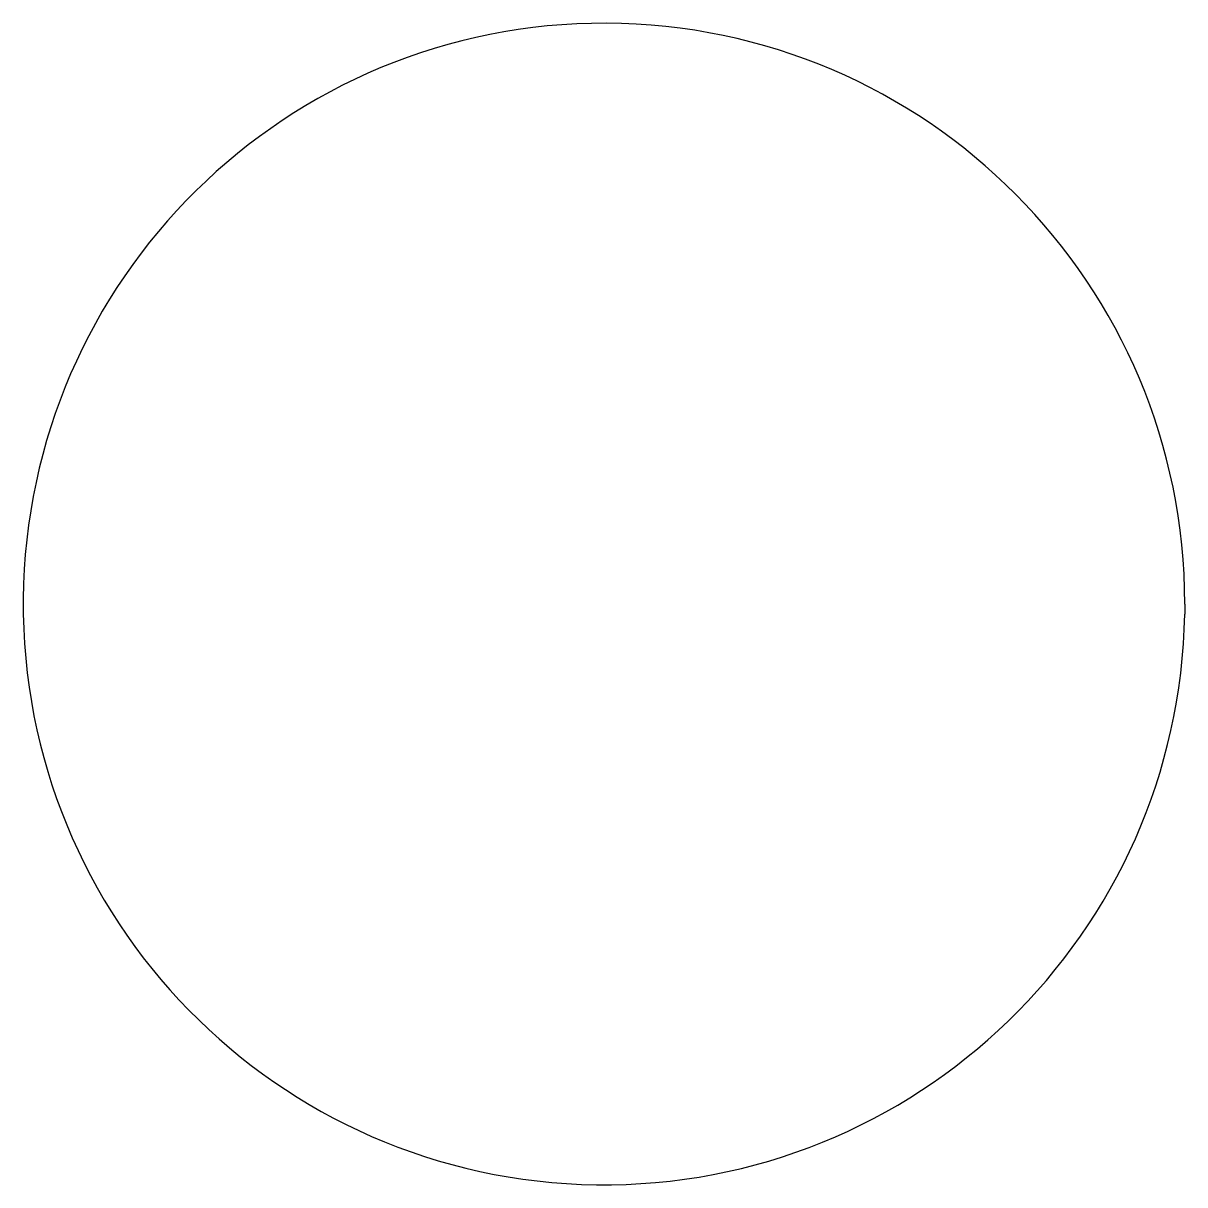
# Model space of a CAD drawing. Header units: millimetres. Extents: x -2500 to 2500, y -2500 to 2500.
import ezdxf

# ---------------------------------------------------------------- set-up
doc = ezdxf.new("R2010")
doc.units = ezdxf.units.MM
doc.header["$MEASUREMENT"] = 0
doc.layers.add('ﾃﾞﾌｫﾙﾄ', color=18, linetype='Continuous', true_color=0x000000)

msp = doc.modelspace()

# ---------------------------------------------------------------- linework, layer by layer
at = {"layer": 'ﾃﾞﾌｫﾙﾄ'}
msp.add_line((2500, 0), (2499.6, -43.6), dxfattribs=at)
msp.add_arc((0, 0), 2500, 0, 359, dxfattribs=at)

doc.saveas('drawing.dxf')
